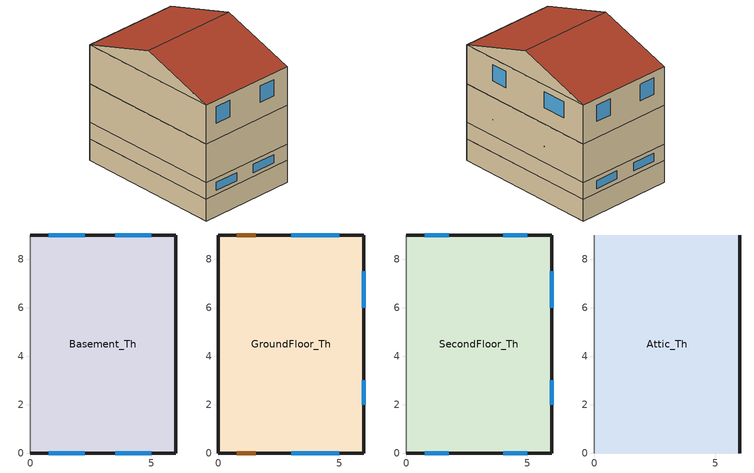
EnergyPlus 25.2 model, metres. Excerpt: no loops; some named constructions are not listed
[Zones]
Basement_Th
 floor foundation (SFD_BasementFloor): 6,9 6,0 0,0 0,9 z-1.35; 6,9 6,0 0,0 0,9 z0
 wall outside (Surface 12 c tbd): 6,0 6,9 z0:1
 wall outside (Surface 13 c tbd): 0,0 6,0 z0:1
 wall outside (Surface 16 c tbd): 6,9 0,9 z0:1
 wall foundation (SFD_new-construction_BasementWall): 0,0 6,0 6,9 0,9 z-1.35:0
 wall adiabatic (SFD_new-construction_ExtWall): 0,9 0,0 z0:1; 0,9 0,0 z-1.35:0
 window (SFD_Window_new-construction): 0.75,0 2.25,0 / 3.5,0 5,0 / 5,9 3.5,9 / 2.25,9 0.75,9 z0.25:0.75
GroundFloor_Th
 floor ground (SFD_IntFloor): 6,9 6,0 0,0 0,9 z1
 wall ground (Surface 3 c tbd): 0,0 6,0 z1:3.4
 wall ground (Surface 4 c tbd): 6,9 0,9 z1:3.4
 wall ground (SFD_new-construction_ExtWall): 0,9 0,0 z1:3.4
 wall ground (Surface 6 c tbd): 6,0 6,9 z1:3.4
 window inside (SFD_Window_new-construction): 3,0 5,0 / 5,9 3,9 / 6,6 6,7.5 z2:3; 6,2 6,3 z1.99:2.99
 door inside (SFD_Door_new-construction): 0.75,0 1.55,0 / 1.55,9 0.75,9 z1:3
 ceiling ground (SFD_IntCeiling): 6,0 6,9 0,9 0,0 z3.4
SecondFloor_Th
 floor to GroundFloor_Th (SFD_IntFloor): 6,9 6,0 0,0 0,9 z3.4
 wall outside (Surface 25 c tbd): 0,0 6,0 z3.4:5.8
 wall outside (Surface 26 c tbd): 6,0 6,9 z3.4:5.8
 wall outside (Surface 28 c tbd): 6,9 0,9 z3.4:5.8
 wall adiabatic (SFD_new-construction_ExtWall): 0,9 0,0 z3.4:5.8
 window (SFD_Window_new-construction): 4,0 5,0 / 0.75,0 1.75,0 / 6,2 6,3 / 6,6 6,7.5 / 1.75,9 0.75,9 / 5,9 4,9 z4.4:5.4
Attic_Th
 floor to SecondFloor_Th (Surface 27 c tbd Reversed): 6,9 6,0 0,0 0,9 z5.8
 wall outside (SFD_new-construction_ExtWall): 6,4.5,7.29 6,0,5.8 6,9,5.8
 wall adiabatic (SFD_new-construction_ExtWall): 0,4.5,7.29 0,9,5.8 0,0,5.8
 roof outside (SFD_Roof): 6,4.5,7.29 6,9,5.8 0,9,5.8 0,4.5,7.29; 0,4.5,7.29 0,0,5.8 6,0,5.8 6,4.5,7.29
[Material] Roughness=Smooth; Thermal Absorptance=0.9
Name | Thickness {m} | Conductivity {W/m-K} | Density {kg/m3} | Specific Heat {J/kg-K} | Solar Absorptance | Visible Absorptance
Gypsum Board | 0.0127 | 0.16 | 800 | 1090 | 0.3 | 0.5
Plywood | 0.0159 | 0.12 | 544 | 1210 | 0.5 | 0.5
Surface 27 m tbd | 0.220486 | 0.046 | 20 | 1400 | 0.7 | 0.7
Wood frame roof 2x10 insulated | 0.235 | 0.16 | 96 | 1515 | 0.7 | 0.7
[Construction]
Surface 27 c tbd: Surface 27 m tbd, Plywood, Wood frame roof 2x10 insulated, Gypsum Board
[Schedule:Compact]
Exterior Lighting Schedule: Through: 01/01, For: AllDays, Until: 01:00, 0, Until: 07:00, 0.75, Until: 17:00, 0, Until: 24:00, 0.75, Through: 01/02, For: AllDays, Until: 07:00, 0.75, Until: 17:00, 0, Until: 24:00, 0.75, Through: 01/03, For: AllDays, Until: 07:00, 0.75, Until: 17:00, 0, Until: 24:00, 0.75, Through: 01/04, For: AllDays, Until: 07:00, 0.75, Until: 17:00, 0, Until: 24:00, 0.75, Through: 01/05, For: AllDays, Until: 07:00, 0.75, Until: 17:00, 0, Until: 24:00, 0.75, Through: 01/06, For: AllDays, Until: 07:00, 0.75, Until: 17:00, 0, Until: 24:00, 0.75, Through: 01/07, For: AllDays, Until: 07:00, 0.75, Until: 17:00, 0, Until: 24:00, 0.75, Through: 01/08, For: AllDays, Until: 07:00, 0.75, Until: 17:00, 0, Until: 24:00, 0.75, Through: 01/09, For: AllDays, Until: 07:00, 0.75, Until: 17:00, 0, Until: 24:00, 0.75, Through: 01/10, For: AllDays, Until: 07:00, 0.75, Until: 17:00, 0, Until: 24:00, 0.75, Through: 01/11, For: AllDays, Until: 07:00, 0.75, Until: 17:00, 0, Until: 24:00, 0.75, Through: 01/12, For: AllDays, Until: 07:00, 0.75, Until: 17:00, 0, Until: 24:00, 0.75, Through: 01/13, For: AllDays, Until: 07:00, 0.75, Until: 17:00, 0, Until: 24:00, 0.75, Through: 01/14, For: AllDays, Until: 07:00, 0.75, Until: 17:00, 0, Until: 24:00, 0.75, Through: 01/15, For: AllDays, Until: 07:00, 0.75, Until: 17:00, 0, Until: 24:00, 0.75, Through: 01/16, For: AllDays, Until: 07:00, 0.75, Until: 17:00, 0, Until: 24:00, 0.75, Through: 01/17, For: AllDays, Until: 07:00, 0.75, Until: 17:00, 0, Until: 24:00, 0.75, Through: 01/18, For: AllDays, Until: 07:00, 0.75, Until: 17:00, 0, Until: 24:00, 0.75, Through: 01/19, For: AllDays, Until: 07:00, 0.75, Until: 17:00, 0, Until: 24:00, 0.75, Through: 01/20, For: AllDays, Until: 07:00, 0.75, Until: 17:00, 0, Until: 24:00, 0.75, Through: 01/21, For: AllDays, Until: 07:00, 0.75, Until: 17:00, 0, Until: 24:00, 0.75, Through: 01/22, For: AllDays, Until: 07:00, 0.75, Until: 17:00, 0, Until: 24:00, 0.75, Through: 01/23, For: AllDays, Until: 07:00, 0.75, Until: 17:00, 0, Until: 24:00, 0.75, Through: 01/24, For: AllDays, Until: 07:00, 0.75, Until: 17:00, 0, Until: 24:00, 0.75, Through: 01/25, For: AllDays, Until: 07:00, 0.75, Until: 17:00, 0, Until: 24:00, 0.75, Through: 01/26, For: AllDays, Until: 07:00, 0.75, Until: 17:00, 0, Until: 24:00, 0.75, Through: 01/27, For: AllDays, Until: 07:00, 0.75, Until: 17:00, 0, Until: 24:00, 0.75, Through: 01/28, For: AllDays, Until: 07:00, 0.75, Until: 17:00, 0, Until: 24:00, 0.75, Through: 01/29, For: AllDays, Until: 07:00, 0.75, Until: 17:00, 0, Until: 24:00, 0.75, Through: 01/30, For: AllDays, Until: 07:00, 0.75, Until: 17:00, 0, Until: 24:00, 0.75, Through: 01/31, For: AllDays, Until: 07:00, 0.75, Until: 17:00, 0, Until: 24:00, 0.75, Through: 02/01, For: AllDays, Until: 07:00, 0.75, Until: 17:00, 0, Until: 24:00, 0.75, Through: 02/02, For: AllDays, Until: 07:00, 0.75, Until: 17:00, 0, Until: 24:00, 0.75, Through: 02/03, For: AllDays, Until: 07:00, 0.75, Until: 17:00, 0, Until: 24:00, 0.75, Through: 02/04, For: AllDays, Until: 07:00, 0.75, Until: 17:00, 0, Until: 24:00, 0.75, Through: 02/05, For: AllDays, Until: 07:00, 0.75, Until: 17:00, 0, Until: 24:00, 0.75, Through: 02/06, For: AllDays, Until: 07:00, 0.75, Until: 17:00, 0, Until: 24:00, 0.75, Through: 02/07, For: AllDays, Until: 07:00, 0.75, Until: 17:00, 0, Until: 24:00, 0.75, Through: 02/08, For: AllDays, Until: 07:00, 0.75, Until: 17:00, 0, Until: 24:00, 0.75, Through: 02/09, For: AllDays, Until: 07:00, 0.75, Until: 17:00, 0, Until: 24:00, 0.75, Through: 02/10, For: AllDays, Until: 07:00, 0.75, Until: 17:00, 0, Until: 24:00, 0.75, Through: 02/11, For: AllDays, Until: 07:00, 0.75, Until: 17:00, 0, Until: 24:00, 0.75, Through: 02/12, For: AllDays, Until: 07:00, 0.75, Until: 17:00, 0, Until: 24:00, 0.75, Through: 02/13, For: AllDays, Until: 07:00, 0.75, Until: 17:00, 0, Until: 24:00, 0.75, Through: 02/14, For: AllDays, Until: 07:00, 0.75, Until: 17:00, 0, Until: 24:00, 0.75, Through: 02/15, For: AllDays, Until: 07:00, 0.75, Until: 17:00, 0, Until: 24:00, 0.75, Through: 02/16, For: AllDays, Until: 07:00, 0.75, Until: 17:00, 0, Until: 24:00, 0.75, Through: 02/17, For: AllDays, Until: 07:00, 0.75, Until: 17:00, 0, Until: 24:00, 0.75, Through: 02/18, For: AllDays, Until: 07:00, 0.75, Until: 17:00, 0, Until: 24:00, 0.75, Through: 02/19, For: AllDays, Until: 07:00, 0.75, Until: 17:00, 0, Until: 24:00, 0.75, Through: 02/20, For: AllDays, Until: 07:00, 0.75, Until: 17:00, 0, Until: 24:00, 0.75, Through: 02/21, For: AllDays, Until: 07:00, 0.75, Until: 17:00, 0, Until: 24:00, 0.75, Through: 02/22, For: AllDays, Until: 07:00, 0.75, Until: 17:00, 0, Until: 24:00, 0.75, Through: 02/23, For: AllDays, Until: 07:00, 0.75, Until: 17:00, 0, Until: 24:00, 0.75, Through: 02/24, For: AllDays, Until: 07:00, 0.75, Until: 17:00, 0, Until: 24:00, 0.75, Through: 02/25, For: AllDays, Until: 07:00, 0.75, Until: 17:00, 0, Until: 24:00, 0.75, Through: 02/26, For: AllDays, Until: 07:00, 0.75, Until: 17:00, 0, Until: 24:00, 0.75, Through: 02/27, For: AllDays, Until: 07:00, 0.75, Until: 17:00, 0, Until: 24:00, 0.75, Through: 02/28, For: AllDays, Until: 07:00, 0.75, Until: 17:00, 0, Until: 24:00, 0.75, Through: 03/01, For: AllDays, Until: 06:00, 0.75, Until: 18:00, 0, Until: 24:00, 0.75, Through: 03/02, For: AllDays, Until: 06:00, 0.75, Until: 18:00, 0, Until: 24:00, 0.75, Through: 03/03, For: AllDays, Until: 06:00, 0.75, Until: 18:00, 0, Until: 24:00, 0.75, Through: 03/04, For: AllDays, Until: 06:00, 0.75, Until: 18:00, 0, Until: 24:00, 0.75, Through: 03/05, For: AllDays, Until: 06:00, 0.75, Until: 18:00, 0, Until: 24:00, 0.75, Through: 03/06, For: AllDays, Until: 06:00, 0.75, Until: 18:00, 0, Until: 24:00, 0.75, Through: 03/07, For: AllDays, Until: 06:00, 0.75, Until: 18:00, 0, Until: 24:00, 0.75, Through: 03/08, For: AllDays, Until: 06:00, 0.75, Until: 18:00, 0, Until: 24:00, 0.75, Through: 03/09, For: AllDays, Until: 06:00, 0.75, Until: 18:00, 0, Until: 24:00, 0.75, Through: 03/10, For: AllDays, Until: 06:00, 0.75, Until: 18:00, 0, Until: 24:00, 0.75, Through: 03/11, For: AllDays, Until: 06:00, 0.75, Until: 18:00, 0, Until: 24:00, 0.75, Through: 03/12, For: AllDays, Until: 06:00, 0.75, Until: 18:00, 0, Until: 24:00, 0.75, Through: 03/13, For: AllDays, Until: 06:00, 0.75, Until: 18:00, 0, Until: 24:00, 0.75, Through: 03/14, For: AllDays, Until: 06:00, 0.75, Until: 18:00, 0, Until: 24:00, 0.75, Through: 03/15, For: AllDays, Until: 06:00, 0.75, Until: 18:00, 0, Until: 24:00, 0.75, Through: 03/16, For: AllDays, Until: 06:00, 0.75, Until: 18:00, 0, Until: 24:00, 0.75, Through: 03/17, For: AllDays, Until: 06:00, 0.75, Until: 18:00, 0, Until: 24:00, 0.75, Through: 03/18, For: AllDays, Until: 06:00, 0.75, Until: 18:00, 0, Until: 24:00, 0.75, Through: 03/19, For: AllDays, Until: 06:00, 0.75, Until: 18:00, 0, Until: 24:00, 0.75, Through: 03/20, For: AllDays, Until: 06:00, 0.75, Until: 18:00, 0, Until: 24:00, 0.75, Through: 03/21, For: AllDays, Until: 06:00, 0.75, Until: 18:00, 0, Until: 24:00, 0.75, Through: 03/22, For: AllDays, Until: 06:00, 0.75, Until: 18:00, 0, Until: 24:00, 0.75, Through: 03/23, For: AllDays, Until: 06:00, 0.75, Until: 18:00, 0, Until: 24:00, 0.75, Through: 03/24, For: AllDays, Until: 06:00, 0.75, Until: 18:00, 0, Until: 24:00, 0.75, Through: 03/25, For: AllDays, Until: 06:00, 0.75, Until: 18:00, 0, Until: 24:00, 0.75, Through: 03/26, For: AllDays, Until: 06:00, 0.75, Until: 18:00, 0, Until: 24:00, 0.75, Through: 03/27, For: AllDays, Until: 06:00, 0.75, Until: 18:00, 0, Until: 24:00, 0.75, Through: 03/28, For: AllDays, Until: 06:00, 0.75, Until: 18:00, 0, Until: 24:00, 0.75, Through: 03/29, For: AllDays, Until: 06:00, 0.75, Until: 18:00, 0, Until: 24:00, 0.75, Through: 03/30, For: AllDays, Until: 06:00, 0.75, Until: 18:00, 0, Until: 24:00, 0.75, Through: 03/31, For: AllDays, Until: 06:00, 0.75, Until: 18:00, 0, Until: 24:00, 0.75, Through: 04/01, For: AllDays, Until: 06:00, 0.75, Until: 18:00, 0, Until: 24:00, 0.75, Through: 04/02, For: AllDays, Until: 06:00, 0.75, Until: 18:00, 0, Until: 24:00, 0.75, Through: 04/03, For: AllDays, Until: 06:00, 0.75, Until: 18:00, 0, Until: 24:00, 0.75, Through: 04/04, For: AllDays, Until: 06:00, 0.75, Until: 18:00, 0, Until: 24:00, 0.75, Through: 04/05, For: AllDays, Until: 06:00, 0.75, Until: 18:00, 0, Until: 24:00, 0.75, Through: 04/06, For: AllDays, Until: 06:00, 0.75, Until: 18:00, 0, Until: 24:00, 0.75, Through: 04/07, For: AllDays, Until: 06:00, 0.75, Until: 18:00, 0, Until: 24:00, 0.75, Through: 04/08, For: AllDays, Until: 06:00, 0.75, Until: 18:00, 0, Until: 24:00, 0.75, Through: 04/09, For: AllDays, Until: 06:00, 0.75, Until: 18:00, 0, Until: 24:00, 0.75, Through: 04/10, For: AllDays, Until: 06:00, 0.75, Until: 18:00, 0, Until: 24:00, 0.75, Through: 04/11, For: AllDays, Until: 06:00, 0.75, Until: 18:00, 0, Until: 24:00, 0.75, Through: 04/12, For: AllDays, Until: 06:00, 0.75, Until: 18:00, 0, Until: 24:00, 0.75, Through: 04/13, For: AllDays, Until: 06:00, 0.75, Until: 18:00, 0, Until: 24:00, 0.75, Through: 04/14, For: AllDays, Until: 06:00, 0.75, Until: 18:00, 0, Until: 24:00, 0.75, Through: 04/15, For: AllDays, Until: 06:00, 0.75, Until: 18:00, 0, Until: 24:00, 0.75, Through: 04/16, For: AllDays, Until: 06:00, 0.75, Until: 18:00, 0, Until: 24:00, 0.75, Through: 04/17, For: AllDays, Until: 06:00, 0.75, Until: 18:00, 0, Until: 24:00, 0.75, Through: 04/18, For: AllDays, Until: 06:00, 0.75, Until: 18:00, 0, Until: 24:00, 0.75, Through: 04/19, For: AllDays, Until: 06:00, 0.75, Until: 18:00, 0, Until: 24:00, 0.75, Through: 04/20, For: AllDays, Until: 06:00, 0.75, Until: 18:00, 0, Until: 24:00, 0.75, Through: 04/21, For: AllDays, Until: 06:00, 0.75, Until: 18:00, 0, Until: 24:00, 0.75, Through: 04/22, For: AllDays, Until: 06:00, 0.75, Until: 18:00, 0, Until: 24:00, 0.75, Through: 04/23, For: AllDays, Until: 06:00, 0.75, Until: 18:00, 0, Until: 24:00, 0.75, Through: 04/24, For: AllDays, Until: 06:00, 0.75, Until: 18:00, 0, Until: 24:00, 0.75, Through: 04/25, For: AllDays, Until: 06:00, 0.75, Until: 18:00, 0, Until: 24:00, 0.75, Through: 04/26, For: AllDays, Until: 06:00, 0.75, Until: 18:00, 0, Until: 24:00, 0.75, Through: 04/27, For: AllDays, Until: 06:00, 0.75, Until: 18:00, 0, Until: 24:00, 0.75, Through: 04/28, For: AllDays, Until: 06:00, 0.75, Until: 18:00, 0, Until: 24:00, 0.75, Through: 04/29, For: AllDays, Until: 06:00, 0.75, Until: 18:00, 0, Until: 24:00, 0.75, Through: 04/30, For: AllDays, Until: 06:00, 0.75, Until: 18:00, 0, Until: 24:00, 0.75, Through: 05/01, For: AllDays, Until: 05:00, 0.75, Until: 20:00, 0, Until: 24:00, 0.75, Through: 05/02, For: AllDays, Until: 05:00, 0.75, Until: 20:00, 0, Until: 24:00, 0.75, Through: 05/03, For: AllDays, Until: 05:00, 0.75, Until: 20:00, 0, Until: 24:00, 0.75, Through: 05/04, For: AllDays, Until: 05:00, 0.75, Until: 20:00, 0, Until: 24:00, 0.75, Through: 05/05, For: AllDays, Until: 05:00, 0.75, Until: 20:00, 0, Until: 24:00, 0.75, Through: 05/06, For: AllDays, Until: 05:00, 0.75, Until: 20:00, 0, Until: 24:00, 0.75, Through: 05/07, For: AllDays, Until: 05:00, 0.75, Until: 20:00, 0, Until: 24:00, 0.75, Through: 05/08, For: AllDays, Until: 05:00, 0.75, Until: 20:00, 0, Until: 24:00, 0.75, Through: 05/09, For: AllDays, Until: 05:00, 0.75, Until: 20:00, 0, Until: 24:00, 0.75, Through: 05/10, For: AllDays, Until: 05:00, 0.75, Until: 20:00, 0, Until: 24:00, 0.75, Through: 05/11, For: AllDays, Until: 05:00, 0.75, Until: 20:00, 0, Until: 24:00, 0.75, Through: 05/12, For: AllDays, Until: 05:00, 0.75, Until: 20:00, 0, Until: 24:00, 0.75, Through: 05/13, For: AllDays, Until: 05:00, 0.75, Until: 20:00, 0, Until: 24:00, 0.75, Through: 05/14, For: AllDays, Until: 05:00, 0.75, Until: 20:00, 0, Until: 24:00, 0.75, Through: 05/15, For: AllDays, Until: 05:00, 0.75, Until: 20:00, 0, Until: 24:00, 0.75, Through: 05/16, For: AllDays, Until: 05:00, 0.75, Until: 20:00, 0, Until: 24:00, 0.75, Through: 05/17, For: AllDays, Until: 05:00, 0.75, Until: 20:00, 0, Until: 24:00, 0.75, Through: 05/18, For: AllDays, Until: 05:00, 0.75, Until: 20:00, 0, Until: 24:00, 0.75, Through: 05/19, For: AllDays, Until: 05:00, 0.75, Until: 20:00, 0, Until: 24:00, 0.75, Through: 05/20, For: AllDays, Until: 05:00, 0.75, Until: 20:00, 0, Until: 24:00, 0.75, Through: 05/21, For: AllDays, Until: 05:00, 0.75, Until: 20:00, 0, Until: 24:00, 0.75, Through: 05/22, For: AllDays, Until: 05:00, 0.75, Until: 20:00, 0, Until: 24:00, 0.75, Through: 05/23, For: AllDays, Until: 05:00, 0.75, Until: 20:00, 0, Until: 24:00, 0.75, Through: 05/24, For: AllDays, Until: 05:00, 0.75, Until: 20:00, 0, Until: 24:00, 0.75, Through: 05/25, For: AllDays, Until: 05:00, 0.75, Until: 20:00, 0, Until: 24:00, 0.75, Through: 05/26, For: AllDays, Until: 05:00, 0.75, Until: 20:00, 0, Until: 24:00, 0.75, Through: 05/27, For: AllDays, Until: 05:00, 0.75, Until: 20:00, 0, Until: 24:00, 0.75, Through: 05/28, For: AllDays, Until: 05:00, 0.75, Until: 20:00, 0, Until: 24:00, 0.75, Through: 05/29, For: AllDays, Until: 05:00, 0.75, Until: 20:00, 0, Until: 24:00, 0.75, Through: 05/30, For: AllDays, Until: 05:00, 0.75, Until: 20:00, 0, Until: 24:00, 0.75, Through: 05/31, For: AllDays, Until: 05:00, 0.75, Until: 20:00, 0, Until: 24:00, 0.75, Through: 06/01, For: AllDays, Until: 05:00, 0.75, Until: 20:00, 0, Until: 24:00, 0.75, Through: 06/02, For: AllDays, Until: 05:00, 0.75, Until: 20:00, 0, Until: 24:00, 0.75, Through: 06/03, For: AllDays, Until: 05:00, 0.75, Until: 20:00, 0, Until: 24:00, 0.75, Through: 06/04, For: AllDays, Until: 05:00, 0.75, Until: 20:00, 0, Until: 24:00, 0.75, Through: 06/05, For: AllDays, Until: 05:00, 0.75, Until: 20:00, 0, Until: 24:00, 0.75, Through: 06/06, For: AllDays, Until: 05:00, 0.75, Until: 20:00, 0, Until: 24:00, 0.75, Through: 06/07, For: AllDays, Until: 05:00, 0.75, Until: 20:00, 0, Until: 24:00, 0.75, Through: 06/08, For: AllDays, Until: 05:00, 0.75, Until: 20:00, 0, Until: 24:00, 0.75, Through: 06/09, For: AllDays, Until: 05:00, 0.75, Until: 20:00, 0, Until: 24:00, 0.75, Through: 06/10, For: AllDays, Until: 05:00, 0.75, Until: 20:00, 0, Until: 24:00, 0.75, Through: 06/11, For: AllDays, Until: 05:00, 0.75, Until: 20:00, 0, Until: 24:00, 0.75, Through: 06/12, For: AllDays, Until: 05:00, 0.75, Until: 20:00, 0, Until: 24:00, 0.75, Through: 06/13, For: AllDays, Until: 05:00, 0.75, Until: 20:00, 0, Until: 24:00, 0.75, Through: 06/14, For: AllDays, Until: 05:00, 0.75, Until: 20:00, 0, Until: 24:00, 0.75, Through: 06/15, For: AllDays, Until: 05:00, 0.75, Until: 20:00, 0, Until: 24:00, 0.75, Through: 06/16, For: AllDays, Until: 05:00, 0.75, Until: 20:00, 0, Until: 24:00, 0.75, Through: 06/17, For: AllDays, Until: 05:00, 0.75, Until: 20:00, 0, Until: 24:00, 0.75, Through: 06/18, For: AllDays, Until: 05:00, 0.75, Until: 20:00, 0, Until: 24:00, 0.75, Through: 06/19, For: AllDays, Until: 05:00, 0.75, Until: 20:00, 0, Until: 24:00, 0.75, Through: 06/20, For: AllDays, Until: 05:00, 0.75, Until: 20:00, 0, Until: 24:00, 0.75, Through: 06/21, For: AllDays, Until: 05:00, 0.75, Until: 20:00, 0, Until: 24:00, 0.75, Through: 06/22, For: AllDays, Until: 05:00, 0.75, Until: 20:00, 0, Until: 24:00, 0.75, Through: 06/23, For: AllDays, Until: 05:00, 0.75, Until: 20:00, 0, Until: 24:00, 0.75, Through: 06/24, For: AllDays, Until: 05:00, 0.75, Until: 20:00, 0, Until: 24:00, 0.75, Through: 06/25, For: AllDays, Until: 05:00, 0.75, Until: 20:00, 0, Until: 24:00, 0.75, Through: 06/26, For: AllDays, Until: 05:00, 0.75, Until: 20:00, 0, Until: 24:00, 0.75, Through: 06/27, For: AllDays, Until: 05:00, 0.75, Until: 20:00, 0, Until: 24:00, 0.75, Through: 06/28, For: AllDays, Until: 05:00, 0.75, Until: 20:00, 0, Until: 24:00, 0.75, Through: 06/29, For: AllDays, Until: 05:00, 0.75, Until: 20:00, 0, Until: 24:00, 0.75, Through: 06/30, For: AllDays, Until: 05:00, 0.75, Until: 20:00, 0, Until: 24:00, 0.75, Through: 07/01, For: AllDays, Until: 05:00, 0.75, Until: 20:00, 0, Until: 24:00, 0.75, Through: 07/02, For: AllDays, Until: 05:00, 0.75, Until: 20:00, 0, Until: 24:00, 0.75, Through: 07/03, For: AllDays, Until: 05:00, 0.75, Until: 20:00, 0, Until: 24:00, 0.75, Through: 07/04, For: AllDays, Until: 05:00, 0.75, Until: 20:00, 0, Until: 24:00, 0.75, Through: 07/05, For: AllDays, Until: 05:00, 0.75, Until: 20:00, 0, Until: 24:00, 0.75, Through: 07/06, For: AllDays, Until: 05:00, 0.75, Until: 20:00, 0, Until: 24:00, 0.75, Through: 07/07, For: AllDays, Until: 05:00, 0.75, Until: 20:00, 0, Until: 24:00, 0.75, Through: 07/08, For: AllDays, Until: 05:00, 0.75, Until: 20:00, 0, Until: 24:00, 0.75, Through: 07/09, For: AllDays, Until: 05:00, 0.75, Until: 20:00, 0, Until: 24:00, 0.75, Through: 07/10, For: AllDays, Until: 05:00, 0.75, Until: 20:00, 0, Until: 24:00, 0.75, Through: 07/11, For: AllDays, Until: 05:00, 0.75, Until: 20:00, 0, Until: 24:00, 0.75, Through: 07/12, For: AllDays, Until: 05:00, 0.75, Until: 20:00, 0, Until: 24:00, 0.75, Through: 07/13, For: AllDays, Until: 05:00, 0.75, Until: 20:00, 0, Until: 24:00, 0.75, Through: 07/14, For: AllDays, Until: 05:00, 0.75, Until: 20:00, 0, Until: 24:00, 0.75, Through: 07/15, For: AllDays, Until: 05:00, 0.75, Until: 20:00, 0, Until: 24:00, 0.75, Through: 07/16, For: AllDays, Until: 05:00, 0.75, Until: 20:00, 0, Until: 24:00, 0.75, Through: 07/17, For: AllDays, Until: 05:00, 0.75, Until: 20:00, 0, Until: 24:00, 0.75, Through: 07/18, For: AllDays, Until: 05:00, 0.75, Until: 20:00, 0, Until: 24:00, 0.75, Through: 07/19, For: AllDays, Until: 05:00, 0.75, Until: 20:00, 0, Until: 24:00, 0.75, Through: 07/20, For: AllDays, Until: 05:00, 0.75, Until: 20:00, 0, Until: 24:00, 0.75, Through: 07/21, For: AllDays, Until: 05:00, 0.75, Until: 20:00, 0, Until: 24:00, 0.75, Through: 07/22, For: AllDays, Until: 05:00, 0.75, Until: 20:00, 0, Until: 24:00, 0.75, Through: 07/23, For: AllDays, Until: 05:00, 0.75, Until: 20:00, 0, Until: 24:00, 0.75, Through: 07/24, For: AllDays, Until: 05:00, 0.75, Until: 20:00, 0, Until: 24:00, 0.75, Through: 07/25, For: AllDays, Until: 05:00, 0.75, Until: 20:00, 0, Until: 24:00, 0.75, Through: 07/26, For: AllDays, Until: 05:00, 0.75, Until: 20:00, 0, Until: 24:00, 0.75, Through: 07/27, For: AllDays, Until: 05:00, 0.75, Until: 20:00, 0, Until: 24:00, 0.75, Through: 07/28, For: AllDays, Until: 05:00, 0.75, Until: 20:00, 0, Until: 24:00, 0.75, Through: 07/29, For: AllDays, Until: 05:00, 0.75, Until: 20:00, 0, Until: 24:00, 0.75, Through: 07/30, For: AllDays, Until: 05:00, 0.75, Until: 20:00, 0, Until: 24:00, 0.75, Through: 07/31, For: AllDays, Until: 05:00, 0.75, Until: 20:00, 0, Until: 24:00, 0.75, Through: 08/01, For: AllDays, Until: 05:00, 0.75, Until: 20:00, 0, Until: 24:00, 0.75, Through: 08/02, For: AllDays, Until: 05:00, 0.75, Until: 20:00, 0, Until: 24:00, 0.75, Through: 08/03, For: AllDays, Until: 05:00, 0.75, Until: 20:00, 0, Until: 24:00, 0.75, Through: 08/04, For: AllDays, Until: 05:00, 0.75, Until: 20:00, 0, Until: 24:00, 0.75, Through: 08/05, For: AllDays, Until: 05:00, 0.75, Until: 20:00, 0, Until: 24:00, 0.75, Through: 08/06, For: AllDays, Until: 05:00, 0.75, Until: 20:00, 0, Until: 24:00, 0.75, Through: 08/07, For: AllDays, Until: 05:00, 0.75, Until: 20:00, 0, Until: 24:00, 0.75, Through: 08/08, For: AllDays, Until: 05:00, 0.75, Until: 20:00, 0, Until: 24:00, 0.75, Through: 08/09, For: AllDays, Until: 05:00, 0.75, Until: 20:00, 0, Until: 24:00, 0.75, Through: 08/10, For: AllDays, Until: 05:00, 0.75, Until: 20:00, 0, Until: 24:00, 0.75, Through: 08/11, For: AllDays, Until: 05:00, 0.75, Until: 20:00, 0, Until: 24:00, 0.75, Through: 08/12, For: AllDays, Until: 05:00, 0.75, Until: 20:00, 0, Until: 24:00, 0.75, Through: 08/13, For: AllDays, Until: 05:00, 0.75, Until: 20:00, 0, Until: 24:00, 0.75, Through: 08/14, For: AllDays, Until: 05:00, 0.75, Until: 20:00, 0, Until: 24:00, 0.75, Through: 08/15, For: AllDays, Until: 05:00, 0.75, Until: 20:00, 0, Until: 24:00, 0.75, Through: 08/16, For: AllDays, Until: 05:00, 0.75, Until: 20:00, 0, Until: 24:00, 0.75, Through: 08/17, For: AllDays, Until: 05:00, 0.75, Until: 20:00, 0, Until: 24:00, 0.75, Through: 08/18, For: AllDays, Until: 05:00, 0.75, Until: 20:00, 0, Until: 24:00, 0.75, Through: 08/19, For: AllDays, Until: 05:00, 0.75, Until: 20:00, 0, Until: 24:00, 0.75, Through: 08/20, For: AllDays, Until: 05:00, 0.75, Until: 20:00, 0, Until: 24:00, 0.75, Through: 08/21, For: AllDays, Until: 05:00, 0.75, Until: 20:00, 0, Until: 24:00, 0.75, Through: 08/22, For: AllDays, Until: 05:00, 0.75, Until: 20:00, 0, Until: 24:00, 0.75, Through: 08/23, For: AllDays, Until: 05:00, 0.75, Until: 20:00, 0, Until: 24:00, 0.75, Through: 08/24, For: AllDays, Until: 05:00, 0.75, Until: 20:00, 0, Until: 24:00, 0.75, Through: 08/25, For: AllDays, Until: 05:00, 0.75, Until: 20:00, 0, Until: 24:00, 0.75, Through: 08/26, For: AllDays, Until: 05:00, 0.75, Until: 20:00, 0, Until: 24:00, 0.75, Through: 08/27, For: AllDays, Until: 05:00, 0.75, Until: 20:00, 0, Until: 24:00, 0.75, Through: 08/28, For: AllDays, Until: 05:00, 0.75, Until: 20:00, 0, Until: 24:00, 0.75, Through: 08/29, For: AllDays, Until: 05:00, 0.75, Until: 20:00, 0, Until: 24:00, 0.75, Through: 08/30, For: AllDays, Until: 05:00, 0.75, Until: 20:00, 0, Until: 24:00, 0.75, Through: 08/31, For: AllDays, Until: 05:00, 0.75, Until: 20:00, 0, Until: 24:00, 0.75, Through: 09/01, For: AllDays, Until: 06:00, 0.75, Until: 18:00, 0, Until: 24:00, 0.75, Through: 09/02, For: AllDays, Until: 06:00, 0.75, Until: 18:00, 0, Until: 24:00, 0.75, Through: 09/03, For: AllDays, Until: 06:00, 0.75, Until: 18:00, 0, Until: 24:00, 0.75, Through: 09/04, For: AllDays, Until: 06:00, 0.75, Until: 18:00, 0, Until: 24:00, 0.75, Through: 09/05, For: AllDays, Until: 06:00, 0.75, Until: 18:00, 0, Until: 24:00, 0.75, Through: 09/06, For: AllDays, Until: 06:00, 0.75, Until: 18:00, 0, Until: 24:00, 0.75, Through: 09/07, For: AllDays, Until: 06:00, 0.75, Until: 18:00, 0, Until: 24:00, 0.75, Through: 09/08, For: AllDays, Until: 06:00, 0.75, Until: 18:00, 0, Until: 24:00, 0.75, Through: 09/09, For: AllDays, Until: 06:00, 0.75, Until: 18:00, 0, Until: 24:00, 0.75, Through: 09/10, For: AllDays, Until: 06:00, 0.75, Until: 18:00, 0, Until: 24:00, 0.75, Through: 09/11, For: AllDays, Until: 06:00, 0.75, Until: 18:00, 0, Until: 24:00, 0.75, Through: 09/12, For: AllDays, Until: 06:00, 0.75, Until: 18:00, 0, Until: 24:00, 0.75, Through: 09/13, For: AllDays, Until: 06:00, 0.75, Until: 18:00, 0, Until: 24:00, 0.75, Through: 09/14, For: AllDays, Until: 06:00, 0.75, Until: 18:00, 0, Until: 24:00, 0.75, Through: 09/15, For: AllDays, Until: 06:00, 0.75, Until: 18:00, 0, Until: 24:00, 0.75, Through: 09/16, For: AllDays, Until: 06:00, 0.75, Until: 18:00, 0, Until: 24:00, 0.75, Through: 09/17, For: AllDays, Until: 06:00, 0.75, Until: 18:00, 0, Until: 24:00, 0.75, Through: 09/18, For: AllDays, Until: 06:00, 0.75, Until: 18:00, 0, Until: 24:00, 0.75, Through: 09/19, For: AllDays, Until: 06:00, 0.75, Until: 18:00, 0, Until: 24:00, 0.75, Through: 09/20, For: AllDays, Until: 06:00, 0.75, Until: 18:00, 0, Until: 24:00, 0.75, Through: 09/21, For: AllDays, Until: 06:00, 0.75, Until: 18:00, 0, Until: 24:00, 0.75, Through: 09/22, For: AllDays, Until: 06:00, 0.75, Until: 18:00, 0, Until: 24:00, 0.75, Through: 09/23, For: AllDays, Until: 06:00, 0.75, Until: 18:00, 0, Until: 24:00, 0.75, Through: 09/24, For: AllDays, Until: 06:00, 0.75, Until: 18:00, 0, Until: 24:00, 0.75, Through: 09/25, For: AllDays, Until: 06:00, 0.75, Until: 18:00, 0, Until: 24:00, 0.75, Through: 09/26, For: AllDays, Until: 06:00, 0.75, Until: 18:00, 0, Until: 24:00, 0.75, Through: 09/27, For: AllDays, Until: 06:00, 0.75, Until: 18:00, 0, Until: 24:00, 0.75, Through: 09/28, For: AllDays, Until: 06:00, 0.75, Until: 18:00, 0, Until: 24:00, 0.75, Through: 09/29, For: AllDays, Until: 06:00, 0.75, Until: 18:00, 0, Until: 24:00, 0.75, Through: 09/30, For: AllDays, Until: 06:00, 0.75, Until: 18:00, 0, Until: 24:00, 0.75, Through: 10/01, For: AllDays, Until: 06:00, 0.75, Until: 18:00, 0, Until: 24:00, 0.75, Through: 10/02, For: AllDays, Until: 06:00, 0.75, Until: 18:00, 0, Until: 24:00, 0.75, Through: 10/03, For: AllDays, Until: 06:00, 0.75, Until: 18:00, 0, Until: 24:00, 0.75, Through: 10/04, For: AllDays, Until: 06:00, 0.75, Until: 18:00, 0, Until: 24:00, 0.75, Through: 10/05, For: AllDays, Until: 06:00, 0.75, Until: 18:00, 0, Until: 24:00, 0.75, Through: 10/06, For: AllDays, Until: 06:00, 0.75, Until: 18:00, 0, Until: 24:00, 0.75, Through: 10/07, For: AllDays, Until: 06:00, 0.75, Until: 18:00, 0, Until: 24:00, 0.75, Through: 10/08, For: AllDays, Until: 06:00, 0.75, Until: 18:00, 0, Until: 24:00, 0.75, Through: 10/09, For: AllDays, Until: 06:00, 0.75, Until: 18:00, 0, Until: 24:00, 0.75, Through: 10/10, For: AllDays, Until: 06:00, 0.75, Until: 18:00, 0, Until: 24:00, 0.75, Through: 10/11, For: AllDays, Until: 06:00, 0.75, Until: 18:00, 0, Until: 24:00, 0.75, Through: 10/12, For: AllDays, Until: 06:00, 0.75, Until: 18:00, 0, Until: 24:00, 0.75, Through: 10/13, For: AllDays, Until: 06:00, 0.75, Until: 18:00, 0, Until: 24:00, 0.75, Through: 10/14, For: AllDays, Until: 06:00, 0.75, Until: 18:00, 0, Until: 24:00, 0.75, Through: 10/15, For: AllDays, Until: 06:00, 0.75, Until: 18:00, 0, Until: 24:00, 0.75, Through: 10/16, For: AllDays, Until: 06:00, 0.75, Until: 18:00, 0, Until: 24:00, 0.75, Through: 10/17, For: AllDays, Until: 06:00, 0.75, Until: 18:00, 0, Until: 24:00, 0.75, Through: 10/18, For: AllDays, Until: 06:00, 0.75, Until: 18:00, 0, Until: 24:00, 0.75, Through: 10/19, For: AllDays, Until: 06:00, 0.75, Until: 18:00, 0, Until: 24:00, 0.75, Through: 10/20, For: AllDays, Until: 06:00, 0.75, Until: 18:00, 0, Until: 24:00, 0.75, Through: 10/21, For: AllDays, Until: 06:00, 0.75, Until: 18:00, 0, Until: 24:00, 0.75, Through: 10/22, For: AllDays, Until: 06:00, 0.75, Until: 18:00, 0, Until: 24:00, 0.75, Through: 10/23, For: AllDays, Until: 06:00, 0.75, Until: 18:00, 0, Until: 24:00, 0.75, Through: 10/24, For: AllDays, Until: 06:00, 0.75, Until: 18:00, 0, Until: 24:00, 0.75, Through: 10/25, For: AllDays, Until: 06:00, 0.75, Until: 18:00, 0, Until: 24:00, 0.75, Through: 10/26, For: AllDays, Until: 06:00, 0.75, Until: 18:00, 0, Until: 24:00, 0.75, Through: 10/27, For: AllDays, Until: 06:00, 0.75, Until: 18:00, 0, Until: 24:00, 0.75, Through: 10/28, For: AllDays, Until: 06:00, 0.75, Until: 18:00, 0, Until: 24:00, 0.75, Through: 10/29, For: AllDays, Until: 06:00, 0.75, Until: 18:00, 0, Until: 24:00, 0.75, Through: 10/30, For: AllDays, Until: 06:00, 0.75, Until: 18:00, 0, Until: 24:00, 0.75, Through: 10/31, For: AllDays, Until: 06:00, 0.75, Until: 18:00, 0, Until: 24:00, 0.75, Through: 11/01, For: AllDays, Until: 07:00, 0.75, Until: 17:00, 0, Until: 24:00, 0.75, Through: 11/02, For: AllDays, Until: 07:00, 0.75, Until: 17:00, 0, Until: 24:00, 0.75, Through: 11/03, For: AllDays, Until: 07:00, 0.75, Until: 17:00, 0, Until: 24:00, 0.75, Through: 11/04, For: AllDays, Until: 07:00, 0.75, Until: 17:00, 0, Until: 24:00, 0.75, Through: 11/05, For: AllDays, Until: 07:00, 0.75, Until: 17:00, 0, Until: 18:00, 0.75, Until: 19:00, 0.703809, Until: 24:00, 0.75, Through: 11/06, For: AllDays, Until: 07:00, 0.75, Until: 17:00, 0, Until: 24:00, 0.75, Through: 11/07, For: AllDays, Until: 07:00, 0.75, Until: 17:00, 0, Until: 24:00, 0.75, Through: 11/08, For: AllDays, Until: 07:00, 0.75, Until: 17:00, 0, Until: 24:00, 0.75, Through: 11/09, For: AllDays, Until: 07:00, 0.75, Until: 17:00, 0, Until: 24:00, 0.75, Through: 11/10, For: AllDays, Until: 07:00, 0.75, Until: 17:00, 0, Until: 24:00, 0.75, Through: 11/11, For: AllDays, Until: 07:00, 0.75, Until: 17:00, 0, Until: 24:00, 0.75, Through: 11/12, For: AllDays, Until: 07:00, 0.75, Until: 17:00, 0, Until: 18:00, 0.75, Until: 19:00, 0.703809, Until: 24:00, 0.75, Through: 11/13, For: AllDays, Until: 07:00, 0.75, Until: 17:00, 0, Until: 24:00, 0.75, Through: 11/14, For: AllDays, Until: 07:00, 0.75, Until: 17:00, 0, Until: 24:00, 0.75, Through: 11/15, For: AllDays, Until: 07:00, 0.75, Until: 17:00, 0, Until: 24:00, 0.75, Through: 11/16, For: AllDays, Until: 07:00, 0.75, Until: 17:00, 0, Until: 24:00, 0.75, Through: 11/17, For: AllDays, Until: 07:00, 0.75, Until: 17:00, 0, Until: 24:00, 0.75, Through: 11/18, For: AllDays, Until: 07:00, 0.75, Until: 17:00, 0, Until: 24:00, 0.75, Through: 11/19, For: AllDays, Until: 07:00, 0.75, Until: 17:00, 0, Until: 18:00, 0.75, Until: 19:00, 0.703809, Until: 24:00, 0.75, Through: 11/20, For: AllDays, Until: 07:00, 0.75, Until: 17:00, 0, Until: 24:00, 0.75, Through: 11/21, For: AllDays, Until: 07:00, 0.75, Until: 17:00, 0, Until: 24:00, 0.75, Through: 11/22, For: AllDays, Until: 07:00, 0.75, Until: 17:00, 0, Until: 24:00, 0.75, Through: 11/23, For: AllDays, Until: 07:00, 0.75, Until: 17:00, 0, Until: 24:00, 0.75, Through: 11/24, For: AllDays, Until: 07:00, 0.75, Until: 17:00, 0, Until: 24:00, 0.75, Through: 11/25, For: AllDays, Until: 07:00, 0.75, Until: 17:00, 0, Until: 24:00, 0.75, Through: 11/26, For: AllDays, Until: 07:00, 0.75, Until: 17:00, 0, Until: 18:00, 0.75, Until: 19:00, 0.703809, Until: 24:00, 0.75, Through: 11/27, For: AllDays, Until: 07:00, 0.75, Until: 17:00, 0, Until: 24:00, 0.75, Through: 11/28, For: AllDays, Until: 07:00, 0.75, Until: 17:00, 0, Until: 24:00, 0.75, Through: 11/29, For: AllDays, Until: 07:00, 0.75, Until: 17:00, 0, Until: 24:00, 0.75, Through: 11/30, For: AllDays, Until: 07:00, 0.75, Until: 17:00, 0, Until: 24:00, 0.75, Through: 12/01, For: AllDays, Until: 07:00, 0.75, Until: 17:00, 0, Until: 24:00, 0.75, Through: 12/02, For: AllDays, Until: 07:00, 0.75, Until: 17:00, 0, Until: 24:00, 0.75, Through: 12/03, For: AllDays, Until: 07:00, 0.75, Until: 17:00, 0, Until: 24:00, 0.75, Through: 12/04, For: AllDays, Until: 07:00, 0.75, Until: 17:00, 0, Until: 24:00, 0.75, Through: 12/05, For: AllDays, Until: 07:00, 0.75, Until: 17:00, 0, Until: 24:00, 0.75, Through: 12/06, For: AllDays, Until: 07:00, 0.75, Until: 17:00, 0, Until: 24:00, 0.75, Through: 12/07, For: AllDays, Until: 07:00, 0.75, Until: 17:00, 0, Until: 24:00, 0.75, Through: 12/08, For: AllDays, Until: 07:00, 0.75, Until: 17:00, 0, Until: 24:00, 0.75, Through: 12/09, For: AllDays, Until: 07:00, 0.75, Until: 17:00, 0, Until: 24:00, 0.75, Through: 12/10, For: AllDays, Until: 07:00, 0.75, Until: 17:00, 0, Until: 24:00, 0.75, Through: 12/11, For: AllDays, Until: 07:00, 0.75, Until: 17:00, 0, Until: 24:00, 0.75, Through: 12/12, For: AllDays, Until: 07:00, 0.75, Until: 17:00, 0, Until: 24:00, 0.75, Through: 12/13, For: AllDays, Until: 07:00, 0.75, Until: 17:00, 0, Until: 24:00, 0.75, Through: 12/14, For: AllDays, Until: 07:00, 0.75, Until: 17:00, 0, Until: 24:00, 0.75, Through: 12/15, For: AllDays, Until: 07:00, 0.75, Until: 17:00, 0, Until: 24:00, 0.75, Through: 12/16, For: AllDays, Until: 07:00, 0.75, Until: 17:00, 0, Until: 24:00, 0.75, Through: 12/17, For: AllDays, Until: 07:00, 0.75, Until: 17:00, 0, Until: 24:00, 0.75, Through: 12/18, For: AllDays, Until: 07:00, 0.75, Until: 17:00, 0, Until: 24:00, 0.75, Through: 12/19, For: AllDays, Until: 07:00, 0.75, Until: 17:00, 0, Until: 24:00, 0.75, Through: 12/20, For: AllDays, Until: 07:00, 0.75, Until: 17:00, 0, Until: 24:00, 0.75, Through: 12/21, For: AllDays, Until: 07:00, 0.75, Until: 17:00, 0, Until: 24:00, 0.75, Through: 12/22, For: AllDays, Until: 07:00, 0.75, Until: 17:00, 0, Until: 24:00, 0.75, Through: 12/23, For: AllDays, Until: 07:00, 0.75, Until: 17:00, 0, Until: 24:00, 0.75, Through: 12/24, For: AllDays, Until: 07:00, 0.75, Until: 17:00, 0, Until: 24:00, 0.75, Through: 12/25, For: AllDays, Until: 07:00, 0.75, Until: 17:00, 0, Until: 24:00, 0.75, Through: 12/26, For: AllDays, Until: 07:00, 0.75, Until: 17:00, 0, Until: 24:00, 0.75, Through: 12/27, For: AllDays, Until: 07:00, 0.75, Until: 17:00, 0, Until: 24:00, 0.75, Through: 12/28, For: AllDays, Until: 07:00, 0.75, Until: 17:00, 0, Until: 24:00, 0.75, Through: 12/29, For: AllDays, Until: 07:00, 0.75, Until: 17:00, 0, Until: 24:00, 0.75, Through: 12/30, For: AllDays, Until: 07:00, 0.75, Until: 17:00, 0, Until: 24:00, 0.75, Through: 12/31, For: AllDays, Until: 07:00, 0.75, Until: 17:00, 0, Until: 24:00, 0.75
